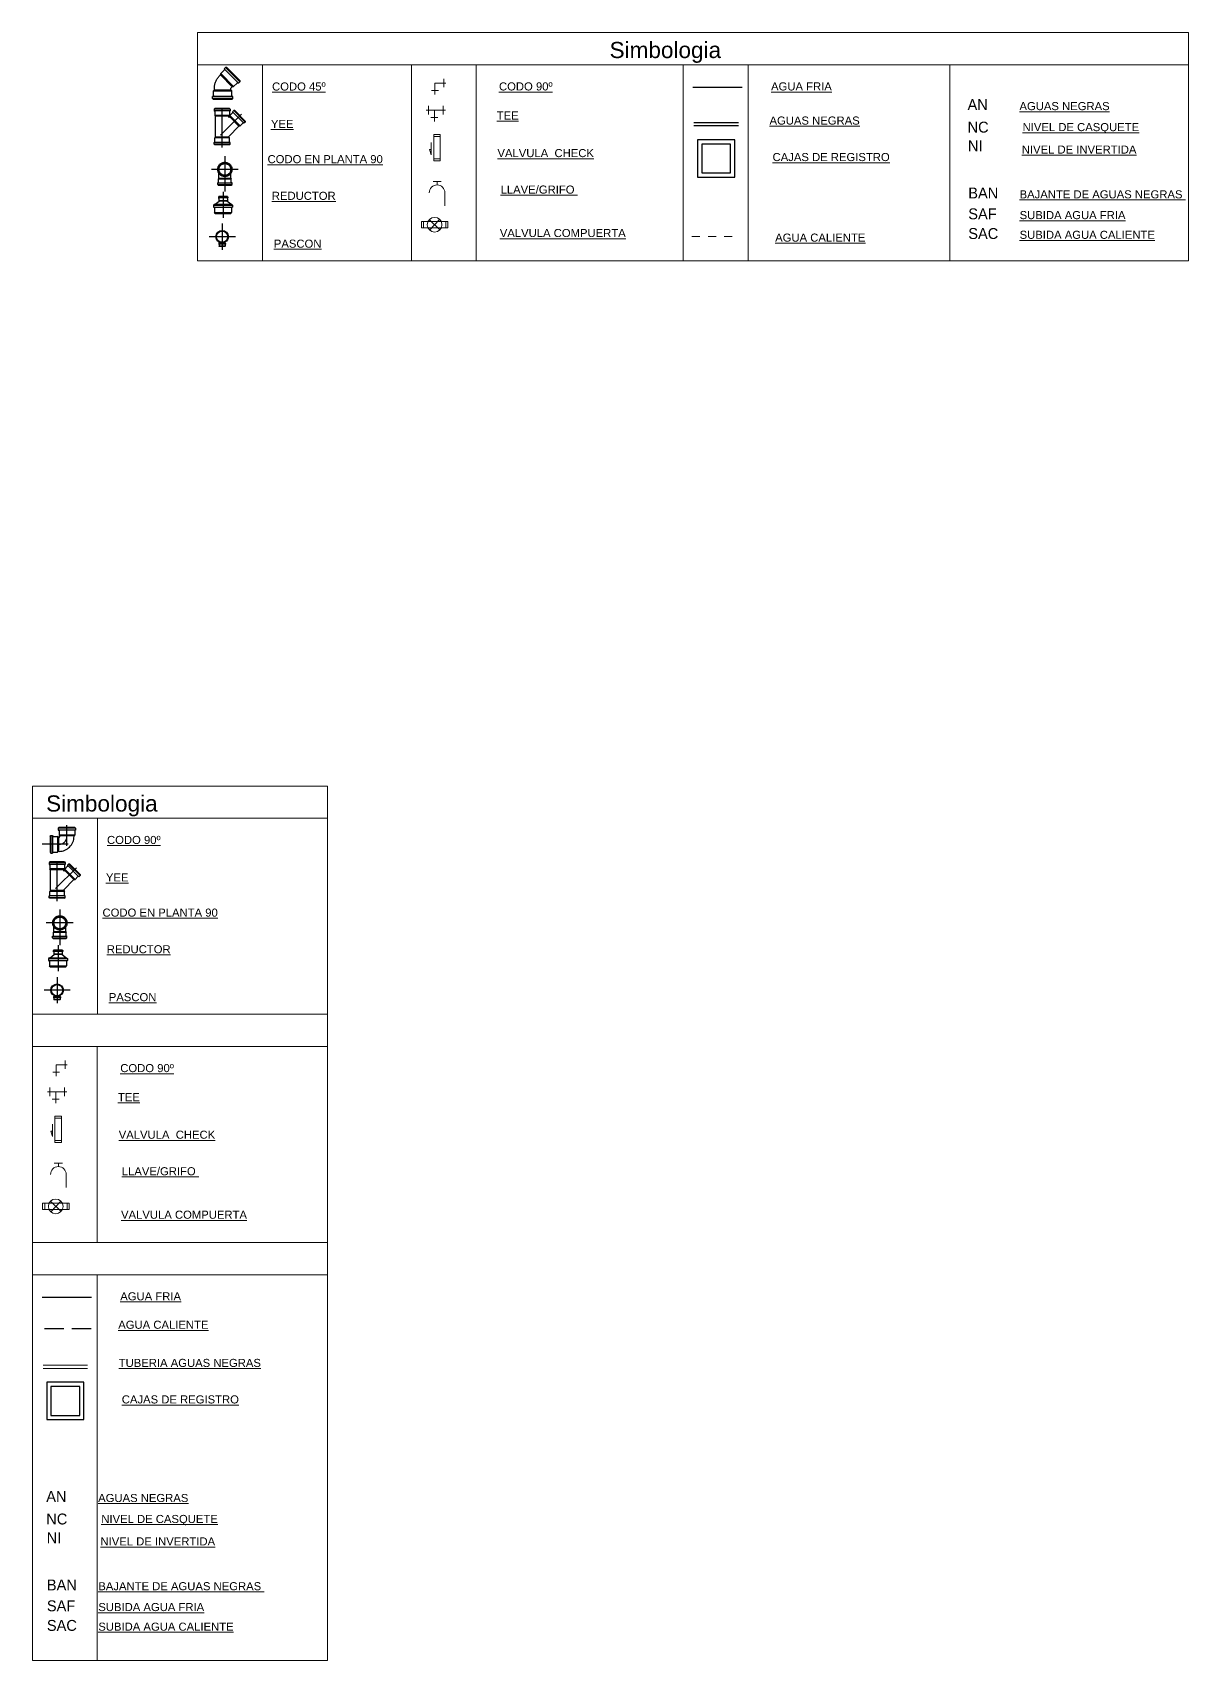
# Model space of a CAD drawing. Header units: millimetres. Extents: x -9559 to 23034, y -7226 to 22400.
# Drawn here: x 343.5 to 357.83, y 26.01 to 46.18 of the extents above; entities that cross this region are included whole.
import ezdxf

# ---------------------------------------------------------------- set-up
doc = ezdxf.new("R2010")
doc.units = ezdxf.units.MM
doc.header["$LTSCALE"] = 0.02
for name, pattern in [('ACAD_ISO02W100', [15, 12, -3]), ('ACAD_ISO05W100', [33, 24, -3, 0, -3, 0, -3]), ('CONTINUA', [0]), ('DASHED2', [0.375, 0.25, -0.125])]:
    doc.linetypes.add(name, pattern=pattern)
for name, color, linetype, lineweight in [('A-CANCELERIA', 161, 'Continuous', 20), ('IH-AGUA CALIENTE', 12, 'DASHED2', 5), ('IH-AGUAS NEGRAS', 150, 'Continuous', 30), ('IH-LLAVES O VALVULAS', 190, 'Continuous', 25), ('IH-textos', 250, 'Continuous', 18), ('IH-TUBERIA', 150, 'ACAD_ISO05W100', 25)]:
    doc.layers.add(name, color=color, linetype=linetype, lineweight=lineweight)
doc.layers.add('IH-A.NEGRAS', color=22, linetype='Continuous')
doc.styles.add('COTAS', font='arial.ttf')
doc.styles.add('CUADROS', font='arial.ttf')
doc.styles.get("Standard").update_dxf_attribs({"font": 'GOTHIC.TTF'})

# ---------------------------------------------------------------- blocks, each defined once
blk = doc.blocks.new('Y de 4 con salida de 4')
at = {"layer": 'IH-TUBERIA'}
for p, q in [((1629.019, 529.873), (1629.013, 529.867)), ((1629.137, 529.867), (1629.013, 529.867)), ((1629.013, 529.867), (1629.013, 529.854)), ((1629.137, 529.854), (1629.013, 529.854)), ((1629.013, 529.854), (1629.014, 529.854)), ((1629.132, 529.873), (1629.019, 529.873)), ((1629.019, 529.849), (1629.019, 529.819)), ((1629.131, 529.819), (1629.019, 529.819)), ((1629.024, 529.813), (1629.019, 529.819)), ((1629.024, 529.653), (1629.024, 529.813)), ((1629.126, 529.813), (1629.024, 529.813)), ((1629.126, 529.813), (1629.131, 529.819)), ((1629.126, 529.803), (1629.126, 529.813)), ((1629.126, 529.803), (1629.133, 529.81)), ((1629.131, 529.849), (1629.131, 529.819)), ((1629.132, 529.873), (1629.137, 529.867)), ((1629.133, 529.81), (1629.134, 529.818)), ((1629.205, 529.738), (1629.133, 529.81)), ((1629.155, 529.839), (1629.134, 529.818)), ((1629.214, 529.739), (1629.134, 529.818)), ((1629.137, 529.854), (1629.136, 529.854)), ((1629.137, 529.867), (1629.137, 529.854)), ((1629.164, 529.856), (1629.155, 529.847)), ((1629.243, 529.759), (1629.155, 529.847)), ((1629.155, 529.847), (1629.155, 529.846)), ((1629.252, 529.768), (1629.164, 529.856)), ((1629.172, 529.856), (1629.164, 529.856)), ((1629.252, 529.776), (1629.172, 529.856)), ((1629.126, 529.658), (1629.205, 529.738)), ((1629.205, 529.738), (1629.214, 529.739)), ((1629.235, 529.76), (1629.214, 529.739)), ((1629.243, 529.759), (1629.242, 529.76)), ((1629.252, 529.768), (1629.243, 529.759)), ((1629.252, 529.776), (1629.252, 529.768)), ((1629.137, 529.611), (1629.013, 529.611)), ((1629.013, 529.611), (1629.014, 529.611)), ((1629.013, 529.598), (1629.013, 529.611)), ((1629.137, 529.598), (1629.013, 529.598)), ((1629.019, 529.593), (1629.013, 529.598)), ((1629.024, 529.653), (1629.019, 529.646)), ((1629.131, 529.646), (1629.019, 529.646)), ((1629.019, 529.616), (1629.019, 529.646)), ((1629.132, 529.593), (1629.019, 529.593)), ((1629.126, 529.653), (1629.024, 529.653)), ((1629.126, 529.653), (1629.126, 529.658)), ((1629.126, 529.653), (1629.131, 529.646)), ((1629.131, 529.616), (1629.131, 529.646)), ((1629.132, 529.593), (1629.137, 529.598)), ((1629.137, 529.611), (1629.136, 529.611)), ((1629.137, 529.598), (1629.137, 529.611))]:
    blk.add_line(p, q, dxfattribs=at)
for centre, start, end in [((1629.014, 529.849), 0, 90), ((1629.136, 529.849), 90, 180), ((1629.152, 529.843), 315, 45), ((1629.238, 529.756), 45, 135), ((1629.014, 529.616), 270, 360), ((1629.136, 529.616), 180, 270)]:
    blk.add_arc(centre, 0.005, start, end, dxfattribs=at)
blk = doc.blocks.new('Codo de 90 (2)')
at = {"layer": 'IH-TUBERIA'}
for p, q in [((1628.398, 528.657), (1628.398, 528.696)), ((1628.5, 528.657), (1628.5, 528.696)), ((1628.387, 528.616), (1628.511, 528.616)), ((1628.387, 528.603), (1628.387, 528.616)), ((1628.387, 528.616), (1628.388, 528.616)), ((1628.387, 528.603), (1628.511, 528.603)), ((1628.392, 528.597), (1628.387, 528.603)), ((1628.392, 528.597), (1628.505, 528.597)), ((1628.398, 528.657), (1628.393, 528.651)), ((1628.393, 528.621), (1628.393, 528.651)), ((1628.393, 528.651), (1628.505, 528.651)), ((1628.398, 528.657), (1628.5, 528.657)), ((1628.5, 528.657), (1628.505, 528.651)), ((1628.505, 528.621), (1628.505, 528.651)), ((1628.505, 528.597), (1628.511, 528.603)), ((1628.511, 528.616), (1628.51, 528.616)), ((1628.511, 528.603), (1628.511, 528.616))]:
    blk.add_line(p, q, dxfattribs=at)
for radius in [0.0621, 0.0563, 0.051]:
    blk.add_circle((1628.449, 528.732), radius, dxfattribs=at)
for centre, start, end in [((1628.388, 528.621), 270, 360), ((1628.51, 528.621), 180, 270)]:
    blk.add_arc(centre, 0.005, start, end, dxfattribs=at)
blk = doc.blocks.new('Reductor de 4 a 2')
at = {"layer": 'IH-TUBERIA'}
for p, q in [((1633.494, 529.653), (1633.489, 529.647)), ((1633.489, 529.647), (1633.613, 529.647)), ((1633.489, 529.647), (1633.489, 529.634)), ((1633.489, 529.634), (1633.613, 529.634)), ((1633.489, 529.634), (1633.49, 529.634)), ((1633.494, 529.653), (1633.607, 529.653)), ((1633.495, 529.629), (1633.495, 529.599)), ((1633.495, 529.599), (1633.607, 529.599)), ((1633.5, 529.593), (1633.495, 529.599)), ((1633.5, 529.653), (1633.525, 529.673)), ((1633.523, 529.703), (1633.52, 529.7)), ((1633.582, 529.7), (1633.52, 529.7)), ((1633.52, 529.7), (1633.52, 529.694)), ((1633.582, 529.694), (1633.52, 529.694)), ((1633.52, 529.694), (1633.52, 529.694)), ((1633.579, 529.703), (1633.523, 529.703)), ((1633.523, 529.691), (1633.523, 529.676)), ((1633.579, 529.676), (1633.523, 529.676)), ((1633.525, 529.673), (1633.523, 529.676)), ((1633.576, 529.673), (1633.525, 529.673)), ((1633.576, 529.673), (1633.579, 529.676)), ((1633.602, 529.653), (1633.576, 529.673)), ((1633.579, 529.703), (1633.582, 529.7)), ((1633.579, 529.691), (1633.579, 529.676)), ((1633.582, 529.694), (1633.581, 529.694)), ((1633.582, 529.7), (1633.582, 529.694)), ((1633.602, 529.593), (1633.607, 529.599)), ((1633.607, 529.653), (1633.613, 529.647)), ((1633.607, 529.629), (1633.607, 529.599)), ((1633.613, 529.634), (1633.612, 529.634)), ((1633.613, 529.647), (1633.613, 529.634)), ((1633.5, 529.593), (1633.602, 529.593))]:
    blk.add_line(p, q, dxfattribs=at)
for centre, radius, start, end in [((1633.49, 529.629), 0.005, 0, 90), ((1633.52, 529.691), 0.0025, 0, 90), ((1633.581, 529.691), 0.0025, 90, 180), ((1633.612, 529.629), 0.005, 90, 180)]:
    blk.add_arc(centre, radius, start, end, dxfattribs=at)
blk = doc.blocks.new('COLADERA SALIDA 2')
at = {"layer": 'IH-TUBERIA'}
for p, q in [((3.375, 5.788), (3.367, 5.779)), ((3.546, 5.779), (3.367, 5.779)), ((3.367, 5.779), (3.367, 5.761)), ((3.546, 5.761), (3.367, 5.761)), ((3.367, 5.761), (3.368, 5.761)), ((3.537, 5.788), (3.375, 5.788)), ((3.375, 5.754), (3.375, 5.711)), ((3.537, 5.711), (3.375, 5.711)), ((3.383, 5.701), (3.375, 5.711)), ((3.383, 5.788), (3.383, 5.807)), ((3.53, 5.701), (3.383, 5.701)), ((3.53, 5.788), (3.53, 5.807)), ((3.53, 5.701), (3.537, 5.711)), ((3.537, 5.788), (3.546, 5.779)), ((3.537, 5.754), (3.537, 5.711)), ((3.546, 5.761), (3.544, 5.761)), ((3.546, 5.779), (3.546, 5.761))]:
    blk.add_line(p, q, dxfattribs=at)
at = {"layer": 'IH-TUBERIA', "linetype": 'CONTINUA'}
for radius in [0.162, 0.144]:
    blk.add_circle((3.456, 5.952), radius, dxfattribs=at)
at = {"layer": 'IH-TUBERIA'}
for centre, start, end in [((3.368, 5.754), 0, 90), ((3.544, 5.754), 90, 180)]:
    blk.add_arc(centre, 0.0072, start, end, dxfattribs=at)
blk = doc.blocks.new('Codo 135')
at = {"layer": 'IH-TUBERIA'}
for p, q in [((1628.3605, 529.6706), (1628.3816, 529.6917)), ((1628.3901, 529.6929), (1628.3816, 529.6917)), ((1628.461, 529.6123), (1628.3816, 529.6917)), ((1628.3925, 529.7716), (1628.3868, 529.7659)), ((1628.5109, 529.7659), (1628.3868, 529.7659)), ((1628.3868, 529.7659), (1628.3868, 529.7533)), ((1628.5109, 529.7533), (1628.3868, 529.7533)), ((1628.3868, 529.7533), (1628.3877, 529.7533)), ((1628.3901, 529.6929), (1628.3964, 529.6992)), ((1628.4622, 529.6208), (1628.3901, 529.6929)), ((1628.5052, 529.7716), (1628.3925, 529.7716)), ((1628.3927, 529.7483), (1628.3927, 529.7184)), ((1628.505, 529.7184), (1628.3927, 529.7184)), ((1628.3978, 529.7116), (1628.3927, 529.7184)), ((1628.4998, 529.7116), (1628.3978, 529.7116)), ((1628.3978, 529.7027), (1628.3978, 529.7116)), ((1628.4998, 529.7116), (1628.505, 529.7184)), ((1628.4998, 529.7027), (1628.4998, 529.7116)), ((1628.505, 529.7483), (1628.505, 529.7184)), ((1628.5052, 529.7716), (1628.5109, 529.7659)), ((1628.5109, 529.7533), (1628.51, 529.7533)), ((1628.5109, 529.7659), (1628.5109, 529.7533)), ((1628.3439, 529.6624), (1628.3528, 529.6713)), ((1628.3439, 529.6624), (1628.4317, 529.5745)), ((1628.3439, 529.6542), (1628.3439, 529.6624)), ((1628.3439, 529.6542), (1628.4236, 529.5745)), ((1628.3528, 529.6713), (1628.4406, 529.5835)), ((1628.3528, 529.6713), (1628.3535, 529.6706)), ((1628.4317, 529.5745), (1628.4406, 529.5835)), ((1628.4399, 529.5912), (1628.461, 529.6123)), ((1628.4406, 529.5835), (1628.4399, 529.5841)), ((1628.4622, 529.6208), (1628.461, 529.6123)), ((1628.4622, 529.6208), (1628.4685, 529.6271)), ((1628.4236, 529.5745), (1628.4317, 529.5745))]:
    blk.add_line(p, q, dxfattribs=at)
for centre, radius, start, end in [((1628.3877, 529.7483), 0.005, 0, 90), ((1628.3928, 529.7027), 0.005, 315, 0), ((1628.3928, 529.7027), 0.107, 315, 0), ((1628.51, 529.7483), 0.005, 90, 180), ((1628.357, 529.6741), 0.005, 225, 315), ((1628.4435, 529.5877), 0.005, 135, 225)]:
    blk.add_arc(centre, radius, start, end, dxfattribs=at)
blk = doc.blocks.new('Codo 90')
at = {"layer": 'IH-TUBERIA', "color": 0}
for p, q in [((1628.392, 529.326), (1628.387, 529.32)), ((1628.511, 529.32), (1628.387, 529.32)), ((1628.387, 529.32), (1628.387, 529.307)), ((1628.511, 529.307), (1628.387, 529.307)), ((1628.387, 529.307), (1628.388, 529.307)), ((1628.505, 529.326), (1628.392, 529.326)), ((1628.393, 529.302), (1628.393, 529.272)), ((1628.505, 529.326), (1628.511, 529.32)), ((1628.505, 529.302), (1628.505, 529.272)), ((1628.511, 529.307), (1628.51, 529.307)), ((1628.511, 529.32), (1628.511, 529.307)), ((1628.329, 529.262), (1628.335, 529.268)), ((1628.329, 529.262), (1628.329, 529.149)), ((1628.335, 529.268), (1628.335, 529.143)), ((1628.335, 529.268), (1628.347, 529.268)), ((1628.347, 529.268), (1628.347, 529.143)), ((1628.347, 529.268), (1628.347, 529.267)), ((1628.352, 529.262), (1628.382, 529.262)), ((1628.382, 529.262), (1628.382, 529.149)), ((1628.389, 529.257), (1628.382, 529.262)), ((1628.389, 529.257), (1628.389, 529.155)), ((1628.393, 529.257), (1628.389, 529.257)), ((1628.505, 529.272), (1628.393, 529.272)), ((1628.398, 529.266), (1628.393, 529.272)), ((1628.5, 529.266), (1628.398, 529.266)), ((1628.398, 529.262), (1628.398, 529.266)), ((1628.5, 529.266), (1628.505, 529.272)), ((1628.5, 529.262), (1628.5, 529.266)), ((1628.329, 529.149), (1628.335, 529.143)), ((1628.335, 529.143), (1628.347, 529.143)), ((1628.347, 529.143), (1628.347, 529.144)), ((1628.352, 529.149), (1628.382, 529.149)), ((1628.389, 529.155), (1628.382, 529.149)), ((1628.393, 529.155), (1628.389, 529.155))]:
    blk.add_line(p, q, dxfattribs=at)
for centre, radius, start, end in [((1628.388, 529.302), 0.005, 0, 90), ((1628.51, 529.302), 0.005, 90, 180), ((1628.352, 529.267), 0.005, 180, 270), ((1628.393, 529.262), 0.107, 270, 0), ((1628.393, 529.262), 0.005, 270, 0), ((1628.352, 529.144), 0.005, 90, 180)]:
    blk.add_arc(centre, radius, start, end, dxfattribs=at)

msp = doc.modelspace()

# ---------------------------------------------------------------- linework, layer by layer
at = {"layer": 'A-CANCELERIA'}
for p, q in [((344.185, 29.672), (343.633, 29.672)), ((344.185, 29.632), (343.633, 29.632))]:
    msp.add_line(p, q, dxfattribs=at)
at = {"layer": 'IH-A.NEGRAS'}
for p, q in [((352.249, 45.062), (351.697, 45.062)), ((352.249, 45.022), (351.697, 45.022))]:
    msp.add_line(p, q, dxfattribs=at)
at = {"layer": 'IH-A.NEGRAS', "color": 4}
msp.add_line((343.621, 30.516), (344.233, 30.516), dxfattribs=at)
at = {"layer": 'IH-A.NEGRAS', "color": 1, "linetype": 'ACAD_ISO02W100'}
msp.add_line((343.651, 30.125), (344.263, 30.125), dxfattribs=at)
at = {"layer": 'IH-AGUA CALIENTE'}
msp.add_line((351.673, 43.651), (352.241, 43.651), dxfattribs=at)
at = {"layer": 'IH-AGUAS NEGRAS', "color": 18, "true_color": 0x000000}
for points in [[(352.205, 44.849), (351.744, 44.849), (351.744, 44.389), (352.205, 44.389)], [(352.153, 44.798), (351.795, 44.798), (351.795, 44.44), (352.153, 44.44)]]:
    msp.add_lwpolyline(points, close=True, dxfattribs=at)
at = {"layer": 'IH-AGUAS NEGRAS'}
for points in [[(344.14, 29.46), (343.679, 29.46), (343.679, 28.999), (344.14, 28.999)], [(344.089, 29.409), (343.731, 29.409), (343.731, 29.05), (344.089, 29.05)]]:
    msp.add_lwpolyline(points, close=True, dxfattribs=at)
at = {"layer": 'IH-LLAVES O VALVULAS'}
msp.add_line((351.685, 45.503), (352.297, 45.503), dxfattribs=at)
at = {"layer": 'IH-textos'}
for p, q in [((345.549, 46.179), (357.826, 46.179)), ((345.549, 46.179), (345.549, 43.352)), ((357.826, 46.179), (357.826, 43.352)), ((345.549, 45.779), (349.204, 45.779)), ((346.352, 43.352), (346.352, 45.779)), ((348.197, 45.779), (348.197, 43.352)), ((348.197, 45.779), (348.197, 43.352)), ((348.999, 43.352), (348.999, 45.779)), ((349.204, 45.779), (352.858, 45.779)), ((349.204, 45.779), (352.858, 45.779)), ((351.567, 45.779), (351.567, 43.352)), ((351.567, 45.779), (351.567, 43.808)), ((352.37, 43.352), (352.37, 45.779)), ((352.858, 45.779), (356.512, 45.779)), ((352.858, 45.779), (357.826, 45.779)), ((354.871, 45.779), (354.871, 43.352)), ((348.6, 45.607), (348.6, 45.501)), ((348.532, 45.462), (348.447, 45.462)), ((348.626, 45.554), (348.49, 45.554)), ((348.49, 45.554), (348.49, 45.412)), ((348.483, 45.219), (348.382, 45.219)), ((348.41, 45.271), (348.41, 45.166)), ((348.62, 45.219), (348.483, 45.219)), ((348.483, 45.219), (348.483, 45.077)), ((348.593, 45.271), (348.593, 45.166)), ((348.526, 45.127), (348.44, 45.127)), ((348.444, 44.819), (348.444, 44.665)), ((348.555, 44.917), (348.474, 44.917)), ((348.474, 44.589), (348.474, 44.917)), ((348.555, 44.893), (348.474, 44.893)), ((348.555, 44.589), (348.555, 44.917)), ((348.444, 44.665), (348.423, 44.732)), ((348.423, 44.732), (348.444, 44.732)), ((348.555, 44.616), (348.474, 44.616)), ((348.555, 44.589), (348.474, 44.589)), ((348.567, 44.333), (348.466, 44.333)), ((348.516, 44.292), (348.516, 44.333)), ((348.613, 44.195), (348.613, 44.032)), ((348.321, 43.759), (348.321, 43.84)), ((348.321, 43.84), (348.648, 43.84)), ((348.321, 43.759), (348.648, 43.759)), ((348.348, 43.759), (348.348, 43.84)), ((348.551, 43.736), (348.418, 43.862)), ((348.547, 43.865), (348.422, 43.733)), ((348.625, 43.759), (348.625, 43.84)), ((348.648, 43.759), (348.648, 43.84)), ((345.549, 43.352), (357.826, 43.352)), ((343.504, 36.846), (347.159, 36.846)), ((343.504, 36.846), (343.504, 34.019)), ((347.159, 36.846), (347.159, 34.019)), ((343.504, 36.446), (347.159, 36.446)), ((344.307, 34.019), (344.307, 36.446)), ((343.503, 34.019), (347.158, 34.019)), ((343.503, 34.019), (343.503, 31.192)), ((347.158, 34.019), (347.158, 31.192)), ((343.503, 33.619), (347.158, 33.619)), ((344.305, 31.192), (344.305, 33.619)), ((343.839, 33.303), (343.754, 33.303)), ((343.933, 33.394), (343.796, 33.394)), ((343.796, 33.394), (343.796, 33.252)), ((343.906, 33.447), (343.906, 33.341)), ((343.717, 33.112), (343.717, 33.006)), ((343.9, 33.112), (343.9, 33.006)), ((343.79, 33.059), (343.688, 33.059)), ((343.832, 32.967), (343.747, 32.967)), ((343.926, 33.059), (343.79, 33.059)), ((343.79, 33.059), (343.79, 32.917)), ((343.861, 32.757), (343.78, 32.757)), ((343.78, 32.429), (343.78, 32.757)), ((343.861, 32.733), (343.78, 32.733)), ((343.861, 32.429), (343.861, 32.757)), ((343.751, 32.505), (343.729, 32.572)), ((343.729, 32.572), (343.751, 32.572)), ((343.751, 32.659), (343.751, 32.505)), ((343.861, 32.456), (343.78, 32.456)), ((343.861, 32.429), (343.78, 32.429)), ((343.873, 32.173), (343.772, 32.173)), ((343.823, 32.132), (343.823, 32.173)), ((343.92, 32.035), (343.92, 31.872)), ((343.627, 31.599), (343.627, 31.68)), ((343.627, 31.68), (343.955, 31.68)), ((343.655, 31.599), (343.655, 31.68)), ((343.857, 31.576), (343.725, 31.702)), ((343.854, 31.705), (343.728, 31.573)), ((343.931, 31.599), (343.931, 31.68)), ((343.955, 31.599), (343.955, 31.68)), ((343.627, 31.599), (343.955, 31.599)), ((343.503, 31.192), (347.158, 31.192)), ((343.503, 31.192), (343.503, 26.015)), ((347.158, 31.192), (347.158, 26.015)), ((343.503, 30.792), (347.158, 30.792)), ((344.305, 26.015), (344.305, 30.792)), ((343.503, 26.015), (347.158, 26.015))]:
    msp.add_line(p, q, dxfattribs=at)
for centre in [(348.485, 43.799), (343.791, 31.639)]:
    msp.add_circle(centre, 0.0912, dxfattribs=at)
for centre in [(348.516, 44.195), (343.823, 32.035)]:
    msp.add_arc(centre, 0.0968, 0, 180, dxfattribs=at)
at = {"layer": 'IH-TUBERIA'}
for p, q in [((345.852, 44.754), (345.852, 45.31)), ((345.832, 44.908), (346.092, 45.167)), ((345.886, 44.65), (345.886, 44.209)), ((346.053, 44.483), (345.719, 44.483)), ((345.864, 44.207), (345.864, 43.884)), ((345.853, 43.813), (345.853, 43.488)), ((346.016, 43.65), (345.691, 43.65)), ((343.929, 36.107), (343.929, 36.36)), ((343.946, 36.124), (343.624, 36.124)), ((343.807, 35.421), (343.807, 35.977)), ((343.787, 35.575), (344.047, 35.834)), ((343.841, 35.317), (343.841, 34.876)), ((344.008, 35.15), (343.674, 35.15)), ((343.819, 34.874), (343.819, 34.551)), ((343.971, 34.317), (343.646, 34.317)), ((343.808, 34.479), (343.808, 34.155))]:
    msp.add_line(p, q, dxfattribs=at)
msp.add_arc((343.832, 36.221), 0.097, 270, 0, dxfattribs=at)

# ---------------------------------------------------------------- block references
at = {"layer": 'IH-TUBERIA', "xscale": -2.018423755845928, "yscale": 2.018423755845928, "zscale": 2.018423755845928, "rotation": 314.6263382238294}
msp.add_blockref('Codo 135', (1893.947, -3044.795), dxfattribs=at)
at = {"layer": 'IH-TUBERIA'}
for name, p, xscale, yscale, zscale in [('Y de 4 con salida de 4', (-2278.15, -808.244), 1.610731207417556, 1.610731207417556, 1.610731207417556), ('Codo de 90 (2)', (-1983.328, -711.776), 1.430326757838318, 1.430326757838318, 1.430326757838318), ('Reductor de 4 a 2', (-2745.965, -958.424), 1.892704450850509, 1.892704450850509, 1.892704450850509), ('COLADERA SALIDA 2', (344.185, 40.778), 0.4825579392743223, 0.4825579392743223, 0.4825579392743223), ('Codo 90', (-2477.074, -880.632), 1.732324817067354, 1.732324817067354, 1.732324817067354), ('Y de 4 con salida de 4', (-2280.195, -817.577), 1.610731207417556, 1.610731207417556, 1.610731207417556), ('Codo de 90 (2)', (-1985.373, -721.109), 1.430326757838318, 1.430326757838318, 1.430326757838318), ('Reductor de 4 a 2', (-2748.01, -967.757), 1.892704450850509, 1.892704450850509, 1.892704450850509), ('COLADERA SALIDA 2', (342.14, 31.445), 0.4825579392743223, 0.4825579392743223, 0.4825579392743223)]:
    msp.add_blockref(name, p, dxfattribs=dict(at, xscale=xscale, yscale=yscale, zscale=zscale))

# ---------------------------------------------------------------- texts
for s, p in [('AN', (355.089, 45.219)), ('NC', (355.089, 44.94)), ('NI', (355.094, 44.708)), ('BAN', (355.098, 44.124)), ('SAF', (355.098, 43.866)), ('SAC', (355.098, 43.622)), ('AN', (343.673, 27.978)), ('NC', (343.673, 27.699)), ('NI', (343.678, 27.467)), ('BAN', (343.681, 26.882)), ('SAF', (343.681, 26.624)), ('SAC', (343.681, 26.381))]:
    msp.add_text(s, height=0.1351).set_placement(p)
at = {"char_height": 0.2, "attachment_point": 1, "style": 'CUADROS'}
for insert in [(350.653, 46.063), (343.671, 36.73)]:
    msp.add_mtext_dynamic_manual_height_columns('Simbologia', width=2.66423, gutter_width=12.5, heights=[0], dxfattribs=dict(at, insert=insert))
at = {"layer": 'IH-textos', "style": 'COTAS'}
for s, p in [('%%UCODO 45º', (346.471, 45.461)), ('%%UCODO 90º', (349.283, 45.462)), ('%%UAGUA FRIA', (352.654, 45.462)), ('%%UTEE', (349.255, 45.102)), ('%%UAGUAS NEGRAS', (355.732, 45.218)), ('%%UYEE', (346.457, 44.997)), ('%%UAGUAS NEGRAS', (352.635, 45.039)), ('%%UNIVEL DE CASQUETE', (355.771, 44.958)), ('%%UNIVEL DE INVERTIDA', (355.761, 44.68)), ('%%UCODO EN PLANTA 90', (346.415, 44.561)), ('%%UVALVULA  CHECK', (349.264, 44.636)), ('%%UCAJAS DE REGISTRO', (352.673, 44.587)), ('%%UREDUCTOR', (346.468, 44.107)), ('%%ULLAVE/GRIFO ', (349.303, 44.184)), ('%%UBAJANTE DE AGUAS NEGRAS ', (355.734, 44.125)), ('%%USUBIDA AGUA FRIA', (355.734, 43.868)), ('%%UPASCON', (346.493, 43.514)), ('%%UVALVULA COMPUERTA', (349.293, 43.646)), ('%%UAGUA CALIENTE', (352.705, 43.589)), ('%%USUBIDA AGUA CALIENTE', (355.734, 43.624)), ('%%UCODO 90º', (344.426, 36.128)), ('%%UYEE', (344.412, 35.664)), ('%%UCODO EN PLANTA 90', (344.37, 35.228)), ('%%UREDUCTOR', (344.423, 34.774)), ('%%UPASCON', (344.448, 34.181)), ('%%UCODO 90º', (344.59, 33.302)), ('%%UTEE', (344.561, 32.942)), ('%%UVALVULA  CHECK', (344.571, 32.477)), ('%%ULLAVE/GRIFO ', (344.609, 32.024)), ('%%UVALVULA COMPUERTA', (344.6, 31.486)), ('%%UAGUA FRIA', (344.59, 30.475)), ('%%UAGUA CALIENTE', (344.565, 30.123)), ('%%UTUBERIA AGUAS NEGRAS', (344.571, 29.65)), ('%%UCAJAS DE REGISTRO', (344.609, 29.198)), ('%%UAGUAS NEGRAS', (344.316, 27.977)), ('%%UNIVEL DE CASQUETE', (344.355, 27.717)), ('%%UNIVEL DE INVERTIDA', (344.345, 27.439)), ('%%UBAJANTE DE AGUAS NEGRAS ', (344.318, 26.884)), ('%%USUBIDA AGUA FRIA', (344.318, 26.626)), ('%%USUBIDA AGUA CALIENTE', (344.318, 26.383))]:
    msp.add_text(s, height=0.1, dxfattribs=at).set_placement(p)

doc.saveas('drawing.dxf')
